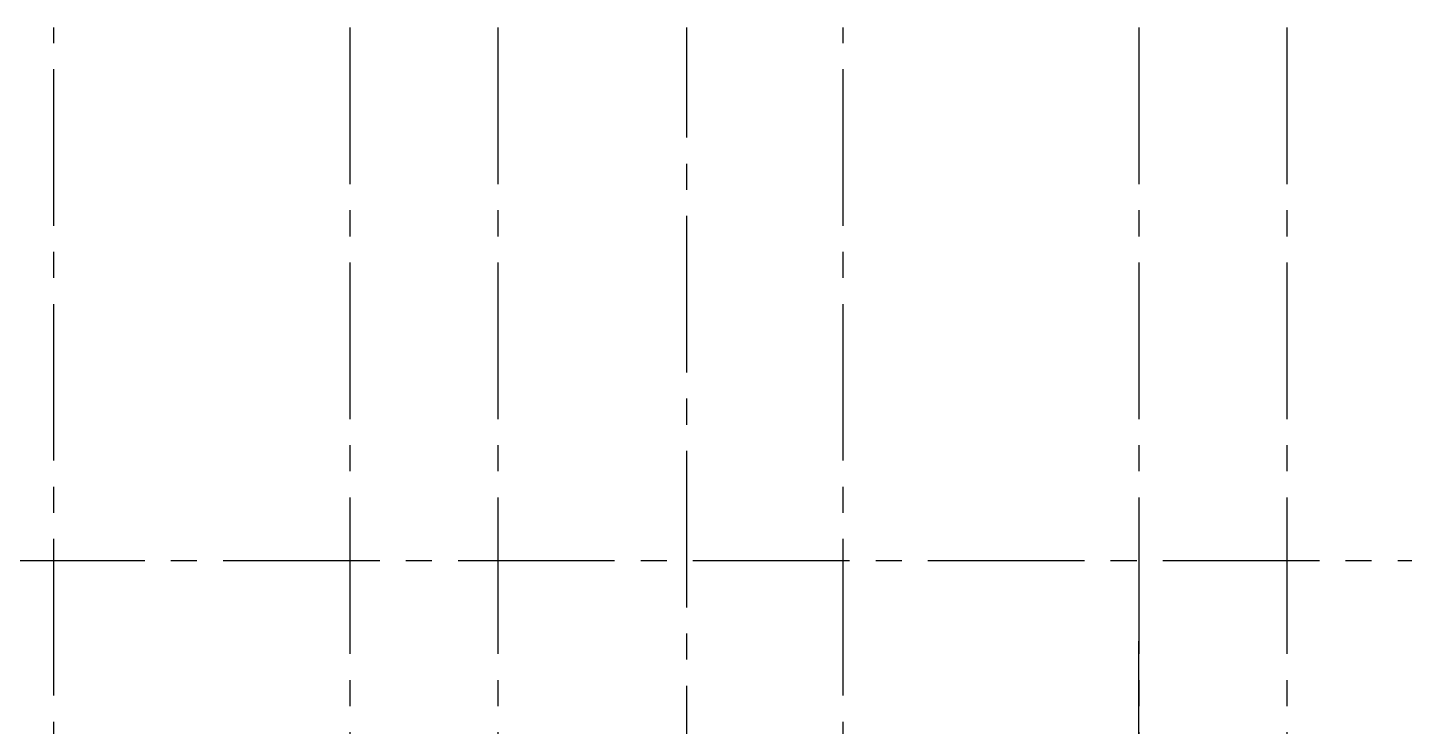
# Model space of a CAD drawing. Extents: x 296441 to 853063, y 459050 to 1117990.
# Drawn here: x 652780 to 669527, y 818719 to 827222 of the extents above; entities that cross this region are included whole.
import ezdxf

# ---------------------------------------------------------------- set-up
doc = ezdxf.new("R2010")
doc.units = 0
doc.header["$LTSCALE"] = 1000
doc.linetypes.add('14-GRID$0$CENTER2', pattern=[28.575, 19.05, -3.175, 3.175, -3.175])
doc.layers.add('14-GRID$0$G-GRID', color=9, linetype='14-GRID$0$CENTER2')

msp = doc.modelspace()

# ---------------------------------------------------------------- linework, layer by layer
at = {"layer": '14-GRID$0$G-GRID', "color": 8, "ltscale": 0.1}
for p, q in [((653098.5, 816237.8), (653098.5, 827221.5)), ((656698.5, 827221.5), (656698.5, 812037.8)), ((658498.5, 827221.5), (658498.5, 794463.1)), ((660798.5, 808737.8), (660798.5, 827221.5)), ((662698.5, 816237.8), (662698.5, 827221.5)), ((666298.5, 827221.5), (666298.5, 812037.8)), ((668098.5, 827221.5), (668098.5, 794463.1)), ((595151, 820737.8), (674432.5, 820737.8)), ((666298.5, 812137.8), (666298.5, 820037.8))]:
    msp.add_line(p, q, dxfattribs=at)

doc.saveas('drawing.dxf')
